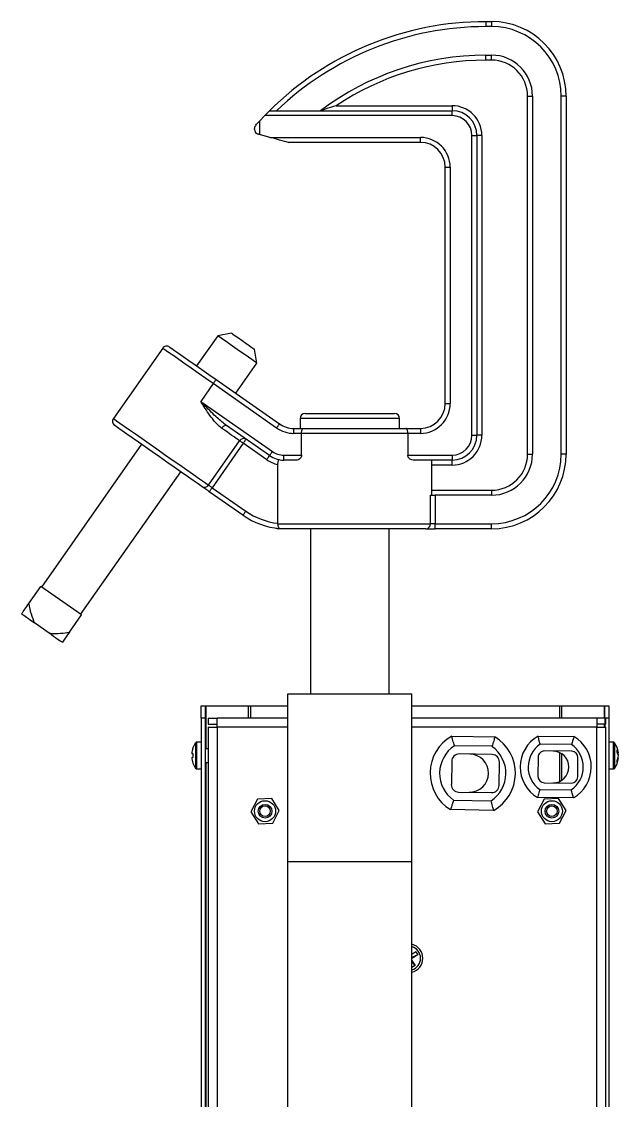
# Model space of a CAD drawing. Extents: x 11 to 120, y 2 to 94.
# Drawn here: x 87.61 to 93.61, y 46.29 to 57.15 of the extents above; entities that cross this region are included whole.
import ezdxf

# ---------------------------------------------------------------- set-up
doc = ezdxf.new("R2010")
doc.units = 0
doc.header["$MEASUREMENT"] = 0
doc.layers.add('OBJECT', color=7, linetype='CONTINUOUS')

msp = doc.modelspace()

# ---------------------------------------------------------------- linework, layer by layer
at = {"layer": 'OBJECT'}
for p, q in [((92.279, 57.152), (92.279, 57.102)), ((92.279, 57.152), (92.336, 57.152)), ((92.336, 57.152), (92.336, 57.102)), ((92.336, 57.102), (92.279, 57.102)), ((92.279, 56.814), (92.336, 56.814)), ((92.279, 56.764), (92.279, 56.814)), ((92.336, 56.764), (92.336, 56.814)), ((92.336, 56.764), (92.279, 56.764)), ((92.698, 56.402), (92.748, 56.402)), ((92.698, 52.797), (92.698, 56.402)), ((92.748, 56.402), (92.748, 52.797)), ((93.086, 56.402), (93.036, 56.402)), ((93.036, 52.797), (93.036, 56.402)), ((93.086, 56.402), (93.086, 52.797)), ((90.103, 56.255), (91.939, 56.255)), ((90.773, 56.305), (91.939, 56.305)), ((91.939, 56.305), (91.939, 56.255)), ((91.939, 56.205), (91.939, 56.255)), ((90.003, 56.149), (90.056, 56.205)), ((90.003, 56.149), (90.003, 56.015)), ((91.939, 56.205), (90.056, 56.205)), ((89.953, 56.067), (89.953, 56.076)), ((90.108, 55.986), (90.003, 56.015)), ((90.108, 55.986), (91.62, 55.986)), ((91.62, 55.936), (90.296, 55.936)), ((91.62, 55.936), (91.62, 55.986)), ((92.139, 56.005), (92.189, 56.005)), ((92.139, 52.988), (92.139, 56.005)), ((92.189, 56.005), (92.189, 52.988)), ((92.239, 56.005), (92.189, 56.005)), ((92.239, 56.005), (92.239, 52.988)), ((91.87, 55.686), (91.92, 55.686)), ((91.87, 53.307), (91.87, 55.686)), ((91.92, 55.686), (91.92, 53.307)), ((89.582, 53.99), (89.369, 53.686)), ((89.722, 54.015), (89.582, 53.99)), ((89.029, 53.864), (88.533, 53.156)), ((89.975, 53.715), (89.951, 53.854)), ((89.763, 53.411), (89.975, 53.715)), ((89.566, 53.549), (90.204, 53.102)), ((89.537, 53.508), (89.412, 53.328)), ((90.175, 53.061), (89.537, 53.508)), ((89.412, 53.328), (90.132, 52.824)), ((91.87, 53.307), (91.92, 53.307)), ((90.411, 53.157), (90.411, 53.057)), ((91.411, 53.157), (90.411, 53.157)), ((90.461, 53.207), (91.361, 53.207)), ((91.411, 53.057), (91.411, 53.157)), ((90.103, 52.783), (89.672, 53.085)), ((90.347, 53.007), (90.347, 53.057)), ((90.347, 53.057), (90.445, 53.057)), ((90.426, 53.007), (90.347, 53.007)), ((90.426, 52.788), (90.426, 53.007)), ((91.494, 53.007), (90.426, 53.007)), ((90.445, 53.057), (91.475, 53.057)), ((91.475, 53.057), (91.62, 53.057)), ((91.494, 53.007), (91.494, 52.788)), ((91.62, 53.007), (91.494, 53.007)), ((91.62, 53.057), (91.62, 53.007)), ((88.817, 52.897), (87.81, 51.46)), ((89.491, 52.486), (89.803, 52.932)), ((89.839, 52.907), (89.527, 52.46)), ((90.075, 52.742), (89.839, 52.907)), ((92.139, 52.988), (92.189, 52.988)), ((92.239, 52.988), (92.189, 52.988)), ((90.247, 52.788), (90.426, 52.788)), ((90.247, 52.738), (90.247, 52.788)), ((91.494, 52.788), (91.939, 52.788)), ((91.939, 52.788), (91.939, 52.738)), ((92.698, 52.797), (92.748, 52.797)), ((93.086, 52.797), (93.036, 52.797)), ((90.185, 52.694), (90.185, 52.102)), ((90.373, 52.738), (90.247, 52.738)), ((91.939, 52.738), (91.547, 52.738)), ((91.734, 52.385), (91.734, 52.738)), ((91.939, 52.688), (91.734, 52.688)), ((91.939, 52.688), (91.939, 52.738)), ((88.204, 51.185), (89.21, 52.621)), ((89.527, 52.46), (89.865, 52.223)), ((89.836, 52.183), (89.498, 52.42)), ((91.723, 52.097), (91.723, 52.385)), ((91.723, 52.385), (91.769, 52.385)), ((91.734, 52.435), (92.336, 52.435)), ((91.769, 52.385), (91.769, 52.097)), ((92.336, 52.385), (91.769, 52.385)), ((92.336, 52.435), (92.336, 52.385)), ((90.185, 52.102), (90.185, 52.097)), ((90.185, 52.097), (91.723, 52.097)), ((91.676, 52.047), (90.191, 52.047)), ((90.516, 52.047), (90.516, 50.387)), ((91.306, 50.387), (91.306, 52.047)), ((91.676, 52.047), (91.769, 52.047)), ((91.769, 52.097), (91.723, 52.097)), ((91.769, 52.047), (91.769, 52.097)), ((91.769, 52.097), (92.336, 52.097)), ((92.336, 52.047), (91.769, 52.047)), ((92.336, 52.047), (92.336, 52.097)), ((87.682, 51.294), (87.802, 51.466)), ((88.212, 51.179), (87.802, 51.466)), ((88.092, 51.007), (88.212, 51.179)), ((87.889, 50.996), (87.741, 51.099)), ((90.286, 48.699), (90.286, 50.387)), ((90.286, 50.387), (91.536, 50.387)), ((91.536, 48.699), (91.536, 50.387)), ((89.416, 50.139), (89.416, 50.264)), ((89.416, 50.264), (89.456, 50.264)), ((89.456, 50.264), (89.456, 50.139)), ((89.456, 50.264), (89.465, 50.264)), ((89.465, 50.264), (89.893, 50.264)), ((89.465, 49.833), (89.465, 50.264)), ((89.893, 50.264), (89.914, 50.264)), ((89.893, 50.139), (89.893, 50.264)), ((89.914, 50.264), (90.286, 50.264)), ((89.914, 50.139), (89.914, 50.264)), ((91.536, 50.264), (93.019, 50.264)), ((93.019, 50.264), (93.04, 50.264)), ((93.019, 50.264), (93.019, 50.139)), ((93.04, 50.264), (93.468, 50.264)), ((93.04, 50.264), (93.04, 50.139)), ((93.468, 50.264), (93.476, 50.264)), ((93.468, 50.264), (93.468, 50.139)), ((93.476, 50.264), (93.516, 50.264)), ((93.476, 50.139), (93.476, 50.264)), ((93.516, 50.264), (93.516, 50.139)), ((89.456, 50.139), (89.416, 50.139)), ((89.416, 50.139), (89.416, 45.593)), ((89.456, 50.139), (89.456, 45.567)), ((89.486, 50.139), (89.486, 50.079)), ((89.486, 50.139), (89.576, 50.139)), ((89.486, 50.079), (89.576, 50.079)), ((89.576, 50.049), (89.576, 50.139)), ((90.286, 50.139), (89.576, 50.139)), ((93.396, 50.139), (91.536, 50.139)), ((93.396, 50.139), (93.396, 50.049)), ((93.486, 50.139), (93.396, 50.139)), ((93.486, 50.079), (93.396, 50.079)), ((93.468, 50.079), (93.468, 50.049)), ((93.516, 50.139), (93.476, 50.139)), ((93.476, 50.139), (93.476, 50.049)), ((93.486, 50.079), (93.486, 50.139)), ((93.516, 50.139), (93.516, 43.841)), ((89.486, 50.049), (89.486, 45.526)), ((89.486, 50.049), (89.576, 50.049)), ((89.576, 50.049), (89.576, 43.704)), ((90.286, 50.049), (89.576, 50.049)), ((93.396, 50.049), (91.536, 50.049)), ((91.936, 49.96), (92.37, 49.952)), ((92.804, 49.959), (93.165, 49.956)), ((93.396, 50.049), (93.486, 50.049)), ((93.396, 43.844), (93.396, 50.049)), ((93.486, 43.842), (93.486, 50.049)), ((89.361, 49.635), (89.361, 49.893)), ((89.416, 49.899), (89.373, 49.899)), ((89.373, 49.629), (89.373, 49.899)), ((92.34, 49.857), (91.963, 49.863)), ((93.141, 49.876), (92.826, 49.878)), ((93.56, 49.899), (93.516, 49.899)), ((93.56, 49.899), (93.56, 49.629)), ((93.572, 49.893), (93.572, 49.635)), ((89.486, 49.833), (89.456, 49.833)), ((92.343, 49.775), (92.012, 49.78)), ((92.805, 49.748), (92.803, 49.552)), ((93.144, 49.807), (92.868, 49.81)), ((93.019, 49.795), (93.019, 49.503)), ((93.04, 49.784), (93.04, 49.514)), ((93.203, 49.549), (93.205, 49.745)), ((93.603, 49.788), (93.612, 49.79)), ((93.608, 49.739), (93.612, 49.738)), ((93.612, 49.768), (93.61, 49.768)), ((93.611, 49.764), (93.612, 49.768)), ((89.373, 49.629), (89.416, 49.629)), ((89.456, 49.695), (89.486, 49.695)), ((89.465, 45.556), (89.465, 49.695)), ((91.936, 49.707), (91.932, 49.472)), ((92.412, 49.464), (92.416, 49.699)), ((93.516, 49.629), (93.56, 49.629)), ((92.822, 49.422), (93.137, 49.419)), ((92.865, 49.49), (93.141, 49.487)), ((89.981, 49.326), (89.914, 49.198)), ((90.125, 49.332), (89.981, 49.326)), ((90.202, 49.21), (90.125, 49.332)), ((91.953, 49.315), (92.331, 49.309)), ((92.005, 49.396), (92.336, 49.391)), ((93.16, 49.339), (92.799, 49.342)), ((92.866, 49.326), (92.799, 49.198)), ((93.01, 49.332), (92.866, 49.326)), ((93.087, 49.21), (93.01, 49.332)), ((89.914, 49.198), (89.991, 49.076)), ((90.135, 49.082), (90.202, 49.21)), ((92.357, 49.212), (91.924, 49.22)), ((92.799, 49.198), (92.876, 49.076)), ((93.02, 49.082), (93.087, 49.21)), ((89.991, 49.076), (90.135, 49.082)), ((92.876, 49.076), (93.02, 49.082)), ((90.286, 48.699), (91.536, 48.699)), ((90.286, 39.726), (90.286, 48.699)), ((91.536, 39.726), (91.536, 48.699)), ((91.536, 47.768), (91.574, 47.79)), ((91.574, 47.79), (91.536, 47.762)), ((91.574, 47.79), (91.594, 47.758)), ((91.594, 47.758), (91.536, 47.723)), ((91.594, 47.758), (91.536, 47.731)), ((91.536, 47.701), (91.567, 47.65)), ((91.567, 47.65), (91.536, 47.69)), ((91.567, 47.65), (91.536, 47.632))]:
    msp.add_line(p, q, dxfattribs=at)
at = {"layer": 'OBJECT', "flags": 128}
for points in [[(90.056, 56.205), (90.065, 56.215), (90.074, 56.224), (90.082, 56.233), (90.089, 56.24), (90.095, 56.246), (90.099, 56.251), (90.102, 56.254), (90.103, 56.255)], [(89.966, 56.11), (89.974, 56.118), (89.983, 56.128), (89.993, 56.138), (90.003, 56.149)], [(90.003, 56.015), (89.998, 56.016), (89.994, 56.018), (89.99, 56.019)], [(90.282, 55.938), (90.27, 55.941), (90.253, 55.946), (90.231, 55.952), (90.204, 55.959), (90.174, 55.968), (90.142, 55.977), (90.108, 55.986)], [(89.975, 53.715), (89.97, 53.719), (89.953, 53.731), (89.926, 53.75), (89.891, 53.774), (89.849, 53.804), (89.803, 53.836), (89.755, 53.869), (89.709, 53.901), (89.667, 53.931), (89.632, 53.956), (89.605, 53.974), (89.588, 53.986), (89.582, 53.99)], [(89.722, 54.015), (89.723, 54.014), (89.735, 54.005), (89.759, 53.989), (89.79, 53.967), (89.827, 53.941), (89.864, 53.915), (89.899, 53.891), (89.927, 53.871), (89.945, 53.859), (89.951, 53.854), (89.951, 53.854)], [(89.537, 53.508), (89.462, 53.561), (89.387, 53.613), (89.317, 53.662), (89.251, 53.708), (89.191, 53.75), (89.14, 53.786), (89.097, 53.816), (89.064, 53.839), (89.041, 53.855), (89.03, 53.863), (89.029, 53.864)], [(89.098, 53.876), (89.104, 53.872), (89.121, 53.86), (89.149, 53.841), (89.188, 53.814), (89.235, 53.78), (89.291, 53.741), (89.354, 53.697), (89.422, 53.65), (89.493, 53.6), (89.566, 53.549)], [(89.537, 53.508), (89.543, 53.516), (89.548, 53.523), (89.553, 53.53), (89.558, 53.537), (89.561, 53.542), (89.564, 53.546), (89.566, 53.548), (89.566, 53.549)], [(88.533, 53.156), (88.534, 53.156), (88.544, 53.149), (88.565, 53.134), (88.598, 53.111), (88.641, 53.08), (88.694, 53.044), (88.754, 53.001), (88.821, 52.954), (88.894, 52.904), (88.97, 52.851), (89.047, 52.796), (89.125, 52.742), (89.2, 52.689), (89.272, 52.639), (89.338, 52.592), (89.398, 52.551), (89.449, 52.515), (89.491, 52.486)], [(90.175, 53.061), (90.181, 53.069), (90.186, 53.077), (90.191, 53.084), (90.195, 53.09), (90.199, 53.095), (90.202, 53.099), (90.203, 53.101), (90.204, 53.102)], [(89.426, 52.47), (89.386, 52.498), (89.336, 52.533), (89.279, 52.573), (89.214, 52.618), (89.145, 52.667), (89.072, 52.718), (88.998, 52.77), (88.924, 52.821), (88.853, 52.871), (88.785, 52.919), (88.723, 52.962), (88.669, 53), (88.623, 53.032), (88.587, 53.057), (88.562, 53.075), (88.548, 53.085), (88.545, 53.087)], [(89.622, 53.059), (89.628, 53.067), (89.634, 53.074), (89.641, 53.08), (89.648, 53.084), (89.655, 53.087), (89.661, 53.088), (89.667, 53.087), (89.672, 53.085)], [(89.803, 52.932), (89.786, 52.944), (89.768, 52.957), (89.747, 52.971), (89.725, 52.987), (89.701, 53.003), (89.676, 53.021), (89.65, 53.04), (89.622, 53.059)], [(89.839, 52.907), (89.834, 52.911), (89.828, 52.915), (89.823, 52.918), (89.818, 52.922), (89.814, 52.925), (89.81, 52.928), (89.806, 52.93), (89.803, 52.932)], [(89.839, 52.907), (89.845, 52.915), (89.85, 52.923), (89.855, 52.93), (89.86, 52.936), (89.863, 52.941), (89.866, 52.945), (89.867, 52.947), (89.868, 52.948)], [(90.075, 52.742), (90.08, 52.75), (90.086, 52.758), (90.091, 52.765), (90.095, 52.771), (90.098, 52.776), (90.101, 52.78), (90.103, 52.782), (90.103, 52.783)], [(90.103, 52.783), (90.104, 52.784), (90.105, 52.786), (90.108, 52.79), (90.112, 52.795), (90.116, 52.801), (90.121, 52.808), (90.126, 52.816), (90.132, 52.824)], [(89.498, 52.42), (89.487, 52.427), (89.476, 52.435), (89.466, 52.442), (89.456, 52.449), (89.447, 52.455), (89.439, 52.461), (89.432, 52.466), (89.426, 52.47)], [(89.491, 52.486), (89.493, 52.484), (89.497, 52.481), (89.501, 52.478), (89.506, 52.475), (89.511, 52.472), (89.516, 52.468), (89.521, 52.464), (89.527, 52.46)], [(89.498, 52.42), (89.499, 52.42), (89.5, 52.423), (89.503, 52.426), (89.506, 52.432), (89.511, 52.438), (89.516, 52.445), (89.521, 52.452), (89.527, 52.46)], [(89.836, 52.183), (89.837, 52.183), (89.839, 52.186), (89.841, 52.189), (89.845, 52.195), (89.849, 52.201), (89.854, 52.208), (89.86, 52.216), (89.865, 52.223)], [(87.61, 51.191), (87.619, 51.185), (87.631, 51.177), (87.645, 51.167), (87.661, 51.156), (87.679, 51.143), (87.698, 51.13), (87.719, 51.115), (87.741, 51.099)], [(87.889, 50.996), (87.911, 50.981), (87.932, 50.966), (87.951, 50.953), (87.969, 50.94), (87.985, 50.929), (87.999, 50.919), (88.01, 50.911), (88.02, 50.904)], [(89.334, 49.781), (89.331, 49.781), (89.329, 49.781), (89.327, 49.782), (89.325, 49.782), (89.324, 49.782), (89.323, 49.782), (89.322, 49.782), (89.321, 49.782)], [(89.321, 49.746), (89.322, 49.746), (89.323, 49.746), (89.324, 49.746), (89.325, 49.746), (89.327, 49.746), (89.329, 49.746), (89.331, 49.747), (89.334, 49.747)], [(89.334, 49.688), (89.333, 49.687), (89.333, 49.687), (89.333, 49.687), (89.333, 49.687)]]:
    msp.add_lwpolyline(points, dxfattribs=at)
at = {"layer": 'OBJECT'}
for centre, radius in [((90.058, 49.204), 0.106), ((92.943, 49.204), 0.106), ((90.058, 49.204), 0.069), ((90.058, 49.204), 0.0533), ((92.943, 49.204), 0.069), ((92.943, 49.204), 0.0533)]:
    msp.add_circle(centre, radius, dxfattribs=at)
for centre, radius, start, end in [((92.279, 54.062), 3.089, 90, 134.7928), ((92.336, 56.402), 0.75, 0, 90), ((92.279, 54.062), 3.039, 90, 133.8353), ((92.336, 56.402), 0.7, 0, 90), ((92.279, 54.062), 2.751, 90, 127.1709), ((92.336, 56.402), 0.412, 0, 90), ((92.279, 54.062), 2.701, 90, 123.8917), ((92.336, 56.402), 0.362, 0, 90), ((91.939, 56.005), 0.3, 0, 90), ((91.939, 56.005), 0.25, 0, 90), ((91.939, 56.005), 0.2, 0, 90), ((90.003, 56.076), 0.05, 136.8214, 180), ((90.003, 56.067), 0.05, 180, 254.528), ((90.296, 55.986), 0.05, 254.528, 270), ((91.62, 55.686), 0.3, 0, 90), ((91.62, 55.686), 0.25, 360, 90), ((89.07, 53.835), 0.05, 55, 145), ((91.62, 53.307), 0.3, 270, 0), ((91.62, 53.307), 0.25, 270, 0), ((88.574, 53.128), 0.05, 145, 235), ((90.347, 53.307), 0.25, 235, 270), ((90.461, 53.157), 0.05, 90, 180), ((91.361, 53.157), 0.05, 0, 90), ((90.347, 53.307), 0.3, 235, 270), ((89.843, 52.907), 0.0473, 58.8071, 148.3574), ((91.939, 52.988), 0.2, 270, 0), ((91.939, 52.988), 0.25, 270, 0), ((91.939, 52.988), 0.3, 270, 0), ((90.247, 52.988), 0.25, 235, 270), ((90.247, 52.988), 0.2, 235, 270), ((92.336, 52.797), 0.412, 270, 0), ((92.336, 52.797), 0.7, 270, 0), ((92.336, 52.797), 0.75, 270, 0), ((92.336, 52.797), 0.362, 270, 0), ((90.247, 52.988), 0.3, 235, 258.1852), ((89.45, 52.511), 0.0473, 238.8066, 328.3578), ((90.267, 52.797), 0.75, 235, 265.3298), ((90.267, 52.797), 0.7, 235, 263.3221), ((90.191, 52.097), 0.05, 241.4181, 270), ((91.674, 52.095), 0.0484, 272.1008, 1.9588), ((92.147, 49.586), 0.429, 119.3787, 238.6747), ((92.147, 49.586), 0.429, 299.3787, 58.6747), ((92.982, 49.649), 0.358, 119.8718, 239.1677), ((92.982, 49.649), 0.357, 299.8718, 59.1677), ((89.54, 49.764), 0.221, 144.3318, 159.6689), ((89.373, 49.884), 0.015, 90, 144.3318), ((92.147, 49.586), 0.333, 123.5977, 234.4557), ((92.147, 49.586), 0.333, 303.5977, 54.4557), ((92.982, 49.649), 0.278, 124.0908, 234.9487), ((92.982, 49.649), 0.277, 304.0908, 54.9487), ((93.56, 49.884), 0.015, 35.6682, 90), ((93.393, 49.764), 0.221, 7.9922, 35.6682), ((89.542, 49.764), 0.222, 159.8784, 175.2555), ((89.542, 49.764), 0.222, 184.7444, 200.1216), ((88.993, 49.426), 0.536, 50.5974, 50.6725), ((89.603, 49.764), 0.27, 176.3608, 183.6392), ((92.01, 49.706), 0.0744, 89.0267, 179.0267), ((92.114, 49.587), 0.192, 269.0267, 89.0267), ((92.341, 49.7), 0.0744, 359.0267, 89.0267), ((92.867, 49.748), 0.062, 89.5197, 179.5197), ((92.954, 49.649), 0.16, 269.5197, 89.5197), ((93.143, 49.745), 0.062, 359.5197, 89.5197), ((93.53, 49.777), 0.083, 8.3731, 33.3301), ((93.426, 49.809), 0.174, 355.4693, 4.5307), ((93.517, 49.746), 0.0963, 8.483, 31.0832), ((93.457, 49.777), 0.155, 335.8159, 353.9359), ((93.47, 49.753), 0.142, 334.8121, 354.0175), ((93.463, 49.752), 0.15, 5.9076, 14.1982), ((89.54, 49.764), 0.221, 200.3311, 215.6682), ((89.373, 49.644), 0.015, 215.6682, 270), ((93.56, 49.644), 0.015, 270, 324.3318), ((93.393, 49.764), 0.221, 324.3318, 352.0078), ((93.504, 49.703), 0.0959, 353.8936, 6.1064), ((92.865, 49.552), 0.062, 179.5197, 269.5197), ((93.141, 49.549), 0.062, 269.5197, 359.5197), ((92.006, 49.471), 0.0744, 179.0267, 269.0267), ((92.337, 49.465), 0.0744, 269.0267, 359.0267), ((91.5, 47.724), 0.145, 284.4263, 75.5737), ((91.5, 47.724), 0.122, 287.1625, 72.8375)]:
    msp.add_arc(centre, radius, start, end, dxfattribs=at)
for points, knots in [([(90.773, 56.305), (90.773, 56.305), (90.736, 56.294), (90.687, 56.278), (90.637, 56.262), (90.622, 56.257), (90.618, 56.255), (90.617, 56.255), (90.617, 56.255)], [0, 0, 0, 0, 0.00209, 0.63796, 0.849634, 0.923219, 0.965789, 1, 1, 1, 1]), ([(89.622, 53.059), (89.607, 53.071), (89.579, 53.094), (89.536, 53.144), (89.492, 53.204), (89.45, 53.268), (89.423, 53.31), (89.412, 53.328), (89.412, 53.328)], [0, 0, 0, 0, 0.175046, 0.350567, 0.58693, 0.823547, 0.99725, 1, 1, 1, 1]), ([(89.672, 53.085), (89.64, 53.11), (89.565, 53.17), (89.482, 53.256), (89.427, 53.313), (89.412, 53.328), (89.412, 53.328)], [0, 0, 0, 0, 0.345057, 0.821451, 0.997144, 1, 1, 1, 1]), ([(90.426, 53.007), (90.426, 53.012), (90.426, 53.023), (90.429, 53.037), (90.434, 53.049), (90.439, 53.055), (90.443, 53.057), (90.445, 53.057), (90.445, 53.057)], [0, 0, 0, 0, 0.197777, 0.395365, 0.598087, 0.812873, 0.995764, 1, 1, 1, 1]), ([(91.494, 53.007), (91.494, 53.012), (91.493, 53.023), (91.49, 53.037), (91.486, 53.049), (91.481, 53.055), (91.477, 53.057), (91.475, 53.057), (91.475, 53.057)], [0, 0, 0, 0, 0.197777, 0.395365, 0.598087, 0.812873, 0.995764, 1, 1, 1, 1]), ([(90.426, 52.788), (90.425, 52.784), (90.425, 52.775), (90.418, 52.762), (90.407, 52.749), (90.391, 52.74), (90.378, 52.738), (90.373, 52.738)], [0, 0, 0, 0, 0.132532, 0.264234, 0.462925, 0.750207, 1, 1, 1, 1]), ([(91.547, 52.738), (91.539, 52.739), (91.526, 52.741), (91.509, 52.753), (91.499, 52.765), (91.495, 52.777), (91.494, 52.785), (91.494, 52.788)], [0, 0, 0, 0, 0.339642, 0.594764, 0.76704, 0.899951, 1, 1, 1, 1]), ([(90.204, 52.742), (90.202, 52.741), (90.197, 52.741), (90.191, 52.733), (90.187, 52.721), (90.186, 52.707), (90.185, 52.698), (90.185, 52.694)], [0, 0, 0, 0, 0.22785, 0.456641, 0.663305, 0.85598, 1, 1, 1, 1]), ([(90.185, 52.097), (90.185, 52.092), (90.186, 52.082), (90.19, 52.069), (90.197, 52.058), (90.204, 52.052), (90.206, 52.05), (90.207, 52.049), (90.206, 52.049), (90.206, 52.049)], [0, 0, 0, 0, 0.192196, 0.383635, 0.593594, 0.841856, 0.910654, 0.965666, 1, 1, 1, 1]), ([(87.61, 51.191), (87.621, 51.206), (87.641, 51.235), (87.669, 51.275), (87.682, 51.294)], [0, 0, 0, 0, 0.515407, 1, 1, 1, 1]), ([(87.682, 51.294), (87.688, 51.259), (87.7, 51.192), (87.728, 51.129), (87.741, 51.099)], [0, 0, 0, 0, 0.519495, 1, 1, 1, 1]), ([(87.889, 50.996), (87.897, 50.995), (87.934, 50.99), (88.002, 50.993), (88.062, 51.002), (88.092, 51.007)], [0, 0, 0, 0, 0.1168858, 0.5538854, 1, 1, 1, 1]), ([(88.092, 51.007), (88.077, 50.986), (88.049, 50.946), (88.029, 50.918), (88.02, 50.904)], [0, 0, 0, 0, 0.538105, 1, 1, 1, 1]), ([(91.963, 49.863), (91.963, 49.864), (91.96, 49.872), (91.955, 49.891), (91.947, 49.918), (91.941, 49.941), (91.937, 49.957), (91.937, 49.959), (91.936, 49.96)], [0, 0, 0, 0, 0.003689, 0.169182, 0.383484, 0.590873, 0.795386, 1, 1, 1, 1]), ([(92.37, 49.952), (92.37, 49.951), (92.369, 49.949), (92.364, 49.934), (92.358, 49.911), (92.349, 49.884), (92.343, 49.865), (92.341, 49.857), (92.34, 49.857)], [0, 0, 0, 0, 0.204614, 0.409127, 0.616517, 0.830818, 0.996312, 1, 1, 1, 1]), ([(92.826, 49.878), (92.826, 49.879), (92.824, 49.886), (92.819, 49.901), (92.813, 49.924), (92.808, 49.943), (92.804, 49.956), (92.804, 49.958), (92.804, 49.959)], [0, 0, 0, 0, 0.003688, 0.16918, 0.383479, 0.590872, 0.795386, 1, 1, 1, 1]), ([(93.165, 49.956), (93.165, 49.955), (93.164, 49.953), (93.161, 49.94), (93.155, 49.921), (93.148, 49.898), (93.143, 49.883), (93.141, 49.876), (93.141, 49.876)], [0, 0, 0, 0, 0.204614, 0.409128, 0.616519, 0.830817, 0.996312, 1, 1, 1, 1]), ([(92.822, 49.422), (92.822, 49.421), (92.82, 49.414), (92.815, 49.399), (92.809, 49.376), (92.803, 49.357), (92.799, 49.344), (92.799, 49.343), (92.799, 49.342)], [0, 0, 0, 0, 0.003686, 0.169181, 0.383482, 0.590871, 0.795385, 1, 1, 1, 1]), ([(93.16, 49.339), (93.16, 49.34), (93.159, 49.341), (93.156, 49.354), (93.15, 49.374), (93.144, 49.396), (93.139, 49.412), (93.137, 49.419), (93.137, 49.419)], [0, 0, 0, 0, 0.204615, 0.409128, 0.616519, 0.83082, 0.996314, 1, 1, 1, 1]), ([(91.953, 49.315), (91.953, 49.315), (91.951, 49.307), (91.944, 49.288), (91.936, 49.261), (91.929, 49.238), (91.925, 49.223), (91.924, 49.221), (91.924, 49.22)], [0, 0, 0, 0, 0.003688, 0.16918, 0.383482, 0.590872, 0.795386, 1, 1, 1, 1]), ([(92.357, 49.212), (92.357, 49.213), (92.357, 49.215), (92.353, 49.231), (92.346, 49.254), (92.339, 49.281), (92.334, 49.3), (92.331, 49.308), (92.331, 49.309)], [0, 0, 0, 0, 0.204614, 0.4091276, 0.6165181, 0.8308179, 0.9963109, 1, 1, 1, 1])]:
    msp.add_open_spline(points, degree=3, knots=knots, dxfattribs=at)

doc.saveas('drawing.dxf')
